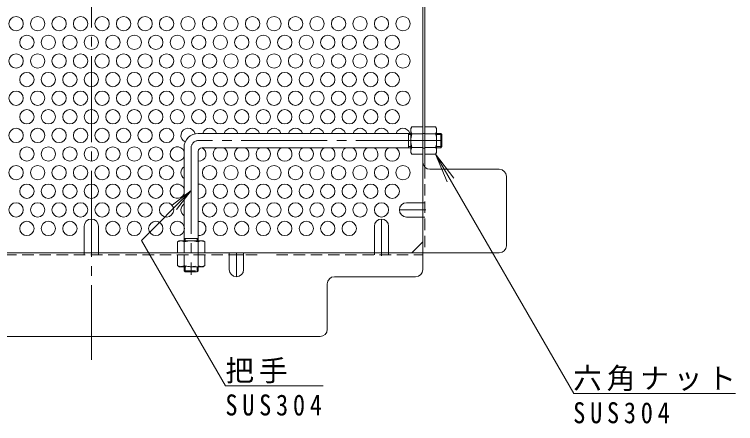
# Model space of a CAD drawing. Units: millimetres at full size, sheet at 1:4; details may follow other scales. Extents: x -718 to 757, y -531 to 439.
# Drawn here: x -282.8 to 19.2, y -12.5 to 158.9 of the extents above; entities that cross this region are included whole.
import ezdxf

# ---------------------------------------------------------------- set-up
doc = ezdxf.new("R2010")
doc.units = ezdxf.units.MM
doc.header["$LTSCALE"] = 4
for name, pattern in [('CHAIN1', [8, 5, -1, 1, -1]), ('CHAIN2', [12, 9, -1, 1, -1]), ('DASHED1', [1.8, 1.2, -0.6])]:
    doc.linetypes.add(name, pattern=pattern)
for name, color, linetype, lineweight in [('0-1_躯体', 3, 'Continuous', 9), ('0-5_寸法', 7, 'Continuous', 9), ('0-6_ハッチ', 2, 'Continuous', 9), ('0-7', 2, 'Continuous', 9), ('0-8', 2, 'Continuous', 9), ('0-9', 2, 'Continuous', 9)]:
    doc.layers.add(name, color=color, linetype=linetype, lineweight=lineweight)
doc.styles.add('ＭＳ ゴシック', font='')
doc.styles.get('ＭＳ ゴシック').set_extended_font_data('MS Gothic')

msp = doc.modelspace()

# ---------------------------------------------------------------- linework, layer by layer
at = {"layer": '0-1_躯体'}
for p, q in [((-116.797, 109.033), (-205.797, 109.033)), ((-117.797, 103.033), (-117.797, 109.033)), ((-104.297, 109.033), (-105.997, 109.033)), ((-104.297, 103.033), (-104.297, 109.033)), ((-104.297, 109.033), (-103.797, 108.533)), ((-117.797, 108.533), (-116.797, 108.533)), ((-105.997, 108.533), (-103.797, 108.533)), ((-103.797, 103.533), (-103.797, 108.533)), ((-211.797, 103.033), (-211.797, 64.033)), ((-116.797, 103.033), (-204.297, 103.033)), ((-117.797, 103.533), (-116.797, 103.533)), ((-105.997, 103.533), (-103.797, 103.533)), ((-104.297, 103.033), (-105.997, 103.033)), ((-104.297, 103.033), (-103.797, 103.533)), ((-205.797, 101.533), (-205.797, 64.033)), ((-211.797, 65.033), (-205.797, 65.033)), ((-211.297, 65.033), (-211.297, 64.033)), ((-206.297, 65.033), (-206.297, 64.033))]:
    msp.add_line(p, q, dxfattribs=at)
at = {"layer": '0-1_躯体', "linetype": 'CHAIN2'}
for p, q in [((-103.797, 106.033), (-205.797, 106.033)), ((-208.797, 103.033), (-208.797, 49.8))]:
    msp.add_line(p, q, dxfattribs=at)
at = {"layer": '0-1_躯体', "linetype": 'DASHED1'}
for p, q in [((-211.797, 51.533), (-211.797, 53.233)), ((-211.797, 51.533), (-205.797, 51.533)), ((-211.797, 51.533), (-211.297, 51.033)), ((-211.297, 53.233), (-211.297, 51.033)), ((-206.297, 53.233), (-206.297, 51.033)), ((-205.797, 51.533), (-206.297, 51.033)), ((-205.797, 51.533), (-205.797, 53.233)), ((-211.297, 51.033), (-206.297, 51.033))]:
    msp.add_line(p, q, dxfattribs=at)
at = {"layer": '0-1_躯体'}
for centre, radius in [((-205.797, 103.033), 6), ((-204.297, 101.533), 1.5)]:
    msp.add_arc(centre, radius, 90, 180, dxfattribs=at)
at = {"layer": '0-1_躯体', "linetype": 'CHAIN2'}
msp.add_arc((-205.797, 103.033), 3, 90, 180, dxfattribs=at)
at = {"layer": '0-5_寸法'}
for p, q in [((-106.43, 100.283), (-48.613, 0.139)), ((-106.43, 100.283), (-101.647, 88.734)), ((-106.43, 100.283), (-98.821, 90.365)), ((-208.797, 85.093), (-216.731, 79.006)), ((-194.47, 3.389), (-229.62, 64.271)), ((-153.47, 3.389), (-194.47, 3.389)), ((19.171, 0.139), (-48.613, 0.139))]:
    msp.add_line(p, q, dxfattribs=at)
msp.add_lwpolyline([(-229.62, 64.271), (-208.797, 85.093), (-214.885, 77.16)], dxfattribs=at)
at = {"layer": '0-6_ハッチ'}
for centre in [(-282.097, 154.968), (-273.097, 154.968), (-264.097, 154.968), (-255.097, 154.968), (-246.097, 154.968), (-237.097, 154.968), (-228.097, 154.968), (-219.097, 154.968), (-210.097, 154.968), (-201.097, 154.968), (-192.097, 154.968), (-183.097, 154.968), (-174.097, 154.968), (-165.097, 154.968), (-156.097, 154.968), (-147.097, 154.968), (-138.097, 154.968), (-129.097, 154.968), (-120.097, 154.968), (-277.597, 147.174), (-268.597, 147.174), (-259.597, 147.174), (-250.597, 147.174), (-241.597, 147.174), (-232.597, 147.174), (-223.597, 147.174), (-214.597, 147.174), (-205.597, 147.174), (-196.597, 147.174), (-187.597, 147.174), (-178.597, 147.174), (-169.597, 147.174), (-160.597, 147.174), (-151.597, 147.174), (-142.597, 147.174), (-133.597, 147.174), (-124.597, 147.174), (-282.097, 139.379), (-273.097, 139.379), (-264.097, 139.379), (-255.097, 139.379), (-246.097, 139.379), (-237.097, 139.379), (-228.097, 139.379), (-219.097, 139.379), (-210.097, 139.379), (-201.097, 139.379), (-192.097, 139.379), (-183.097, 139.379), (-174.097, 139.379), (-165.097, 139.379), (-156.097, 139.379), (-147.097, 139.379), (-138.097, 139.379), (-129.097, 139.379), (-120.097, 139.379), (-277.597, 131.585), (-268.597, 131.585), (-259.597, 131.585), (-250.597, 131.585), (-241.597, 131.585), (-232.597, 131.585), (-223.597, 131.585), (-214.597, 131.585), (-205.597, 131.585), (-196.597, 131.585), (-187.597, 131.585), (-178.597, 131.585), (-169.597, 131.585), (-160.597, 131.585), (-151.597, 131.585), (-142.597, 131.585), (-133.597, 131.585), (-124.597, 131.585), (-282.097, 123.791), (-273.097, 123.791), (-264.097, 123.791), (-255.097, 123.791), (-246.097, 123.791), (-237.097, 123.791), (-228.097, 123.791), (-219.097, 123.791), (-210.097, 123.791), (-201.097, 123.791), (-192.097, 123.791), (-183.097, 123.791), (-174.097, 123.791), (-165.097, 123.791), (-156.097, 123.791), (-147.097, 123.791), (-138.097, 123.791), (-129.097, 123.791), (-120.097, 123.791), (-277.597, 115.997), (-268.597, 115.997), (-259.597, 115.997), (-250.597, 115.997), (-241.597, 115.997), (-232.597, 115.997), (-223.597, 115.997), (-214.597, 115.997), (-205.597, 115.997), (-196.597, 115.997), (-187.597, 115.997), (-178.597, 115.997), (-169.597, 115.997), (-160.597, 115.997), (-151.597, 115.997), (-142.597, 115.997), (-133.597, 115.997), (-124.597, 115.997), (-282.097, 108.203), (-273.097, 108.203), (-264.097, 108.203), (-255.097, 108.203), (-246.097, 108.203), (-237.097, 108.203), (-228.097, 108.203), (-219.097, 108.203), (-277.597, 100.408), (-268.597, 100.408), (-259.597, 100.408), (-250.597, 100.408), (-241.597, 100.408), (-232.597, 100.408), (-223.597, 100.408), (-282.097, 92.614), (-273.097, 92.614), (-264.097, 92.614), (-255.097, 92.614), (-246.097, 92.614), (-237.097, 92.614), (-228.097, 92.614), (-219.097, 92.614), (-201.097, 92.614), (-192.097, 92.614), (-183.097, 92.614), (-174.097, 92.614), (-165.097, 92.614), (-156.097, 92.614), (-147.097, 92.614), (-138.097, 92.614), (-129.097, 92.614), (-120.097, 92.614), (-277.597, 84.82), (-268.597, 84.82), (-259.597, 84.82), (-250.597, 84.82), (-241.597, 84.82), (-232.597, 84.82), (-223.597, 84.82), (-196.597, 84.82), (-187.597, 84.82), (-178.597, 84.82), (-169.597, 84.82), (-160.597, 84.82), (-151.597, 84.82), (-142.597, 84.82), (-133.597, 84.82), (-124.597, 84.82), (-282.097, 77.026), (-273.097, 77.026), (-264.097, 77.026), (-255.097, 77.026), (-246.097, 77.026), (-237.097, 77.026), (-228.097, 77.026), (-219.097, 77.026), (-201.097, 77.026), (-192.097, 77.026), (-183.097, 77.026), (-174.097, 77.026), (-165.097, 77.026), (-156.097, 77.026), (-147.097, 77.026), (-138.097, 77.026), (-129.097, 77.026), (-277.597, 69.231), (-268.597, 69.231), (-259.597, 69.231), (-241.597, 69.231), (-232.597, 69.231), (-223.597, 69.231), (-214.597, 69.231), (-196.597, 69.231), (-187.597, 69.231), (-178.597, 69.231), (-169.597, 69.231), (-160.597, 69.231), (-151.597, 69.231), (-142.597, 69.231)]:
    msp.add_circle(centre, 3, dxfattribs=at)
for centre, start, end in [((-210.097, 108.203), 12.91003, 246.5935), ((-201.097, 108.203), 16.06405, 163.93595), ((-192.097, 108.203), 16.06405, 163.93595), ((-183.097, 108.203), 16.06405, 163.93595), ((-174.097, 108.203), 16.06405, 163.93595), ((-165.097, 108.203), 16.06405, 163.93595), ((-156.097, 108.203), 16.06405, 163.93595), ((-147.097, 108.203), 16.06405, 163.93595), ((-138.097, 108.203), 16.06405, 163.93595), ((-129.097, 108.203), 16.06405, 163.93595), ((-120.097, 108.203), 16.06405, 163.93595), ((-214.597, 100.408), 21.03947, 338.96053), ((-205.597, 100.408), 266.17745, 63.64811), ((-196.597, 100.408), 118.98011, 61.01989), ((-187.597, 100.408), 118.98011, 61.01989), ((-178.597, 100.408), 118.98011, 61.01989), ((-169.597, 100.408), 118.98011, 61.01989), ((-160.597, 100.408), 118.98011, 61.01989), ((-151.597, 100.408), 118.98011, 61.01989), ((-142.597, 100.408), 118.98011, 61.01989), ((-133.597, 100.408), 118.98011, 61.01989), ((-124.597, 100.408), 118.98011, 61.01989), ((-210.097, 92.614), 124.51811, 235.48189), ((-214.597, 84.82), 21.03947, 338.96053), ((-205.597, 84.82), 266.17745, 93.82255), ((-210.097, 77.026), 124.51811, 235.48189), ((-205.597, 69.231), 266.17745, 93.82255)]:
    msp.add_arc(centre, 3, start, end, dxfattribs=at)
at = {"layer": '0-7', "linetype": 'CHAIN2'}
msp.add_line((-250.597, 381.433), (-250.597, 14.239), dxfattribs=at)
at = {"layer": '0-7'}
for p, q in [((-111.797, 52.033), (-111.797, 343.64)), ((-110.997, 94.994), (-110.997, 179.375)), ((-79.794, 94.034), (-108.797, 94.034)), ((-76.794, 62.033), (-76.794, 91.034)), ((-116.41, 59.033), (-111.797, 63.645)), ((-421.401, 59.033), (-79.794, 59.033)), ((-192.847, 58.233), (-186.847, 58.233)), ((-148.798, 49.033), (-114.797, 49.033)), ((-151.798, 27.033), (-151.798, 46.033)), ((-346.397, 24.033), (-154.798, 24.033))]:
    msp.add_line(p, q, dxfattribs=at)
at = {"layer": '0-7', "linetype": 'DASHED1'}
for p, q in [((-110.997, 109.033), (-111.797, 109.033)), ((-110.997, 102.833), (-111.797, 102.833)), ((-110.997, 94.994), (-110.997, 59.028)), ((-111.797, 80.026), (-110.997, 80.026)), ((-111.797, 74.026), (-110.997, 74.026)), ((-308.347, 58.233), (-179.097, 58.233)), ((-253.597, 59.033), (-253.597, 58.233)), ((-247.597, 59.033), (-247.597, 58.233)), ((-205.797, 59.033), (-205.797, 58.233)), ((-173.097, 58.233), (-111.797, 58.233)), ((-132.097, 59.033), (-132.097, 58.233)), ((-126.097, 59.033), (-126.097, 58.233))]:
    msp.add_line(p, q, dxfattribs=at)
at = {"layer": '0-7'}
for centre, start, end in [((-108.797, 97.034), 180, 270), ((-79.794, 91.034), 0, 90), ((-79.794, 62.033), 270, 0), ((-114.797, 52.033), 270, 0), ((-148.798, 46.033), 90, 180), ((-154.798, 27.033), 270, 0)]:
    msp.add_arc(centre, 3, start, end, dxfattribs=at)
at = {"layer": '0-8'}
for p, q in [((-118.597, 80.026), (-111.797, 80.026)), ((-118.597, 74.026), (-111.797, 74.026)), ((-253.597, 70.183), (-253.597, 59.033)), ((-247.597, 70.183), (-247.597, 59.033)), ((-132.097, 70.183), (-132.097, 59.033)), ((-126.097, 70.183), (-126.097, 59.033)), ((-192.847, 52.033), (-192.847, 59.033)), ((-186.847, 52.033), (-186.847, 59.033))]:
    msp.add_line(p, q, dxfattribs=at)
at = {"layer": '0-8', "linetype": 'CHAIN1'}
for p, q in [((-110.597, 77.026), (-121.597, 77.026)), ((-250.597, 59.033), (-250.597, 73.183)), ((-129.097, 57.833), (-129.097, 73.183)), ((-189.847, 59.033), (-189.847, 49.033))]:
    msp.add_line(p, q, dxfattribs=at)
at = {"layer": '0-8'}
for centre, start, end in [((-118.597, 77.026), 90, 270), ((-250.597, 70.183), 0, 180), ((-129.097, 70.183), 0, 180), ((-189.847, 52.033), 180, 0)]:
    msp.add_arc(centre, 3, start, end, dxfattribs=at)
at = {"layer": '0-9'}
for p, q in [((-116.797, 111.033), (-116.364, 111.783)), ((-111.797, 111.783), (-116.364, 111.783)), ((-111.797, 100.283), (-111.797, 111.783)), ((-110.997, 100.283), (-110.997, 111.783)), ((-110.997, 111.783), (-106.43, 111.783)), ((-105.997, 111.033), (-106.43, 111.783)), ((-116.797, 101.033), (-116.797, 111.033)), ((-116.364, 108.896), (-111.797, 108.896)), ((-106.43, 108.896), (-110.997, 108.896)), ((-105.997, 101.033), (-105.997, 111.033)), ((-116.364, 103.169), (-111.797, 103.169)), ((-106.43, 103.169), (-110.997, 103.169)), ((-116.797, 101.033), (-116.364, 100.283)), ((-111.797, 100.283), (-116.364, 100.283)), ((-110.997, 100.283), (-106.43, 100.283)), ((-105.997, 101.033), (-106.43, 100.283)), ((-213.797, 64.033), (-214.547, 63.6)), ((-214.547, 59.033), (-214.547, 63.6)), ((-213.797, 64.033), (-203.797, 64.033)), ((-211.661, 63.6), (-211.661, 59.033)), ((-205.934, 63.6), (-205.934, 59.033)), ((-203.797, 64.033), (-203.047, 63.6)), ((-203.047, 59.033), (-203.047, 63.6)), ((-214.547, 59.033), (-203.047, 59.033))]:
    msp.add_line(p, q, dxfattribs=at)
at = {"layer": '0-9', "linetype": 'DASHED1'}
for p, q in [((-203.047, 58.233), (-214.547, 58.233)), ((-214.547, 58.233), (-214.547, 53.666)), ((-211.661, 53.666), (-211.661, 58.233)), ((-205.934, 53.666), (-205.934, 58.233)), ((-203.047, 58.233), (-203.047, 53.666)), ((-213.797, 53.233), (-214.547, 53.666)), ((-203.797, 53.233), (-213.797, 53.233)), ((-203.797, 53.233), (-203.047, 53.666))]:
    msp.add_line(p, q, dxfattribs=at)
at = {"layer": '0-9'}
for centre, radius, start, end in [((-113.515, 110.138), 3.29, 149.99998, 176.07924), ((-109.279, 110.138), 3.29, 3.92076, 30.00002), ((-114.063, 110.373), 2.735, 180.2103, 212.68507), ((-107.115, 106.033), 9.683, 162.79973, 197.20026), ((-108.732, 110.373), 2.735, 327.31493, 359.7897), ((-115.68, 106.033), 9.683, 342.79974, 17.20027), ((-114.063, 101.693), 2.735, 147.31491, 179.78969), ((-108.732, 101.693), 2.735, 0.21031, 32.68509), ((-113.515, 101.928), 3.29, 183.92075, 210), ((-109.279, 101.928), 3.29, 330, 356.07925), ((-212.903, 60.751), 3.29, 93.92075, 120), ((-213.138, 61.298), 2.735, 57.31491, 89.78969), ((-208.797, 54.35), 9.683, 72.79973, 107.20026), ((-204.457, 61.298), 2.735, 90.2103, 122.68507), ((-204.692, 60.751), 3.29, 59.99998, 86.07924)]:
    msp.add_arc(centre, radius, start, end, dxfattribs=at)
at = {"layer": '0-9', "linetype": 'DASHED1'}
for centre, radius, start, end in [((-212.903, 56.515), 3.29, 239.99998, 266.07924), ((-213.138, 55.967), 2.735, 270.2103, 302.68507), ((-208.797, 62.915), 9.683, 252.79973, 287.20026), ((-204.457, 55.967), 2.735, 237.31491, 269.78969), ((-204.692, 56.515), 3.29, 273.92075, 300)]:
    msp.add_arc(centre, radius, start, end, dxfattribs=at)

# ---------------------------------------------------------------- texts
at = {"layer": '0-5_寸法', "char_height": 8.798, "attachment_point": 7, "style": 'ＭＳ ゴシック'}
for s, insert in [('\\T1.17;把手', (-194.47, 4.376)), ('\\T1.17;六角ナット', (-48.829, 1.126)), ('\\T1.39;\\W0.85;SUS304', (-194.47, -9.203)), ('\\T1.39;\\W0.85;SUS304', (-48.829, -12.453))]:
    msp.add_mtext(s, dxfattribs=dict(at, insert=insert))

doc.saveas('drawing.dxf')
